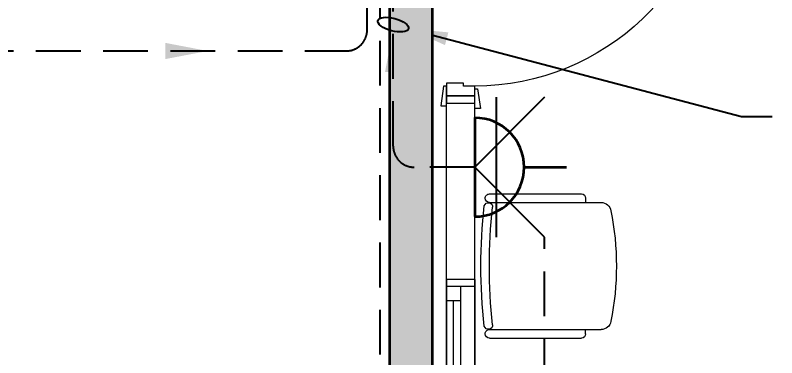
# Model space of a CAD drawing. Header units: inches. Extents: x -12418 to 57169, y -29325 to 19878.
# Drawn here: x 18071 to 20767, y -8429 to -7217 of the extents above; entities that cross this region are included whole.
import ezdxf
from ezdxf import colors
from ezdxf.entities.mleader import LeaderData, LeaderLine
from ezdxf.enums import TextEntityAlignment as Align
from ezdxf.math import Vec2, Vec3

# ---------------------------------------------------------------- set-up
doc = ezdxf.new("R2010")
doc.units = ezdxf.units.IN
doc.header["$LTSCALE"] = 25
doc.header["$MEASUREMENT"] = 0
doc.linetypes.add('DASHDOT', pattern=[25.4, 12.7, -6.35, 0, -6.35])
doc.linetypes.add('HIDDEN', pattern=[9.525, 6.35, -3.175])
doc.layers.get('0').update_dxf_attribs({"color": 8})
doc.layers.get('Defpoints').update_dxf_attribs({"color": 8})
for name, color, linetype, lineweight in [('00-Ground Floor$0$Aluminum', 251, 'Continuous', 5), ('00-Ground Floor$0$LOADING', 253, 'Continuous', 5), ('00-Ground Floor$0$Walls', 251, 'Continuous', 5), ('00-Ground Floor$0$Wooden Joinery', 251, 'Continuous', 5), ('E-LITE-CIRC', 6, 'Continuous', 25), ('E-LITE-CLNG-CNDT', 6, 'DASHDOT', 35), ('E-LITE-EXIT-NUMB', 6, 'Continuous', 25), ('E-POWR-FLOR-CNDT', 6, 'HIDDEN', 25), ('E-POWR-FLOR-CNDT @ 100', 6, 'HIDDEN', 25), ('E-POWR-WALL @ 100', 4, 'Continuous', 35), ('T-CABL-TRAY', 251, 'Continuous', 35)]:
    doc.layers.add(name, color=color, linetype=linetype, lineweight=lineweight)
doc.styles.add('DC_Simplex', font='SIMPLEX.shx', dxfattribs={"width": 0.7})

# ---------------------------------------------------------------- blocks, each defined once
blk = doc.blocks.new('00-Ground Floor$0$A$C72370EFE')
at = {"layer": '00-Ground Floor$0$Wooden Joinery'}
for p, q in [((-0.01, -0.04), (-0.02, -0.04)), ((-0.01, -0.03), (-0.01, -0.07)), ((0, -0.03), (-0.01, -0.03)), ((0.04, -0.03), (0.05, -0.03)), ((0.05, -0.03), (0.05, -0.07)), ((0.05, -0.04), (0.06, -0.04)), ((-0.05, -0.07), (-0.05, -0.16)), ((-0.03, -0.07), (-0.03, -0.16)), ((-0.01, -0.06), (-0.02, -0.06)), ((0, -0.07), (-0.01, -0.07)), ((0.04, -0.07), (0.05, -0.07)), ((0.05, -0.06), (0.06, -0.06)), ((0.07, -0.07), (0.07, -0.16)), ((0.09, -0.07), (0.09, -0.16)), ((-0.01, -0.17), (-0.02, -0.17)), ((-0.01, -0.17), (-0.01, -0.19)), ((0.05, -0.17), (0.06, -0.17)), ((0.05, -0.17), (0.05, -0.19)), ((-0.01, -0.19), (-0.02, -0.19)), ((0.05, -0.19), (0.06, -0.19))]:
    blk.add_line(p, q, dxfattribs=at)
for centre, radius, start, end in [((-0.02, -0.07), 0.03, 90, 180), ((0.06, -0.07), 0.03, 0, 90), ((-0.02, -0.07), 0.01, 90, 180), ((0.06, -0.07), 0.01, 0, 90), ((-0.02, -0.16), 0.03, 180, 270), ((-0.02, -0.16), 0.01, 180, 270), ((0.06, -0.16), 0.01, 270, 0), ((0.06, -0.16), 0.03, 270, 0)]:
    blk.add_arc(centre, radius, start, end, dxfattribs=at)
blk = doc.blocks.new('00-Ground Floor$0$A$C5DAD61B4')
at = {"layer": '00-Ground Floor$0$Wooden Joinery'}
for points in [[(80, 959.1), (80, 969.1), (10, 979.1), (10, 959.1)], [(940, 959.1), (940, 969.1), (1010, 979.1), (1010, 959.1)], [(70, 859.1), (70, 849.1), (0, 839.1), (0, 859.1)], [(120, 859.1), (120, 0), (80, 0), (80, 859.1)], [(950, 859.1), (950, 849.1), (1020, 839.1), (1020, 859.1)]]:
    blk.add_lwpolyline(points, close=True, dxfattribs=at)
for points in [[(45, 859.1), (45, 959.1), (20, 959.1), (20, 859.1), (45, 859.1)], [(45, 859.1), (80, 859.1), (80, 899.1), (90, 899.1), (90, 959.1), (45, 959.1), (45, 859.1)], [(975, 859.1), (940, 859.1), (940, 899.1), (930, 899.1), (930, 959.1), (975, 959.1), (975, 859.1)], [(975, 859.1), (975, 959.1), (1000, 959.1), (1000, 859.1), (975, 859.1)]]:
    blk.add_lwpolyline(points, dxfattribs=at)
blk.add_arc((80, 859.1), 860, 272.666, 0, dxfattribs=at)
at = {"layer": '00-Ground Floor$0$Wooden Joinery', "xscale": 999.9999999998854, "yscale": 999.9999999998854, "zscale": 999.9999999998854, "rotation": 180}
blk.add_blockref('00-Ground Floor$0$A$C72370EFE', (120, 0), dxfattribs=at)
blk = doc.blocks.new('00-Ground Floor$0$GF21016-P')
at = {"layer": '00-Ground Floor$0$LOADING', "extrusion": (-1.24384e-09, -1.20261e-09, -1)}
for p, q in [((0.0128, 0.0179), (0.0128, 0.4136)), ((0.4628, 0.0179), (0.4628, 0.4136)), ((-0.0022, 0.3585), (0.0128, 0.3585)), ((0.4778, 0.3585), (0.4628, 0.3585)), ((-0.0172, 0.0179), (-0.0172, 0.3435)), ((0.4928, 0.0179), (0.4928, 0.3435)), ((0.4778, 0.0029), (0.4778, 0.0029))]:
    blk.add_line(p, q, dxfattribs=at)
for centre, radius, start, end in [((-0.2378, -0.5362), 1.0036, 78.7568, 101.2432), ((-0.0478, 0.4136), 0.035, 0, 80.6557), ((-0.4278, 0.4136), 0.035, 99.3443, 180), ((0.0022, 0.3435), 0.015, 0, 90), ((-0.4778, 0.3435), 0.015, 90, 180), ((-0.0284, 0.0145), 0.015, 284.3864, 95.5209), ((-0.2378, 1.8928), 1.8749, 263.6341, 276.3659), ((-0.4471, 0.0145), 0.015, 84.4791, 255.6136), ((0.0022, 0.0179), 0.015, 270, 0), ((0.0022, 0.0179), 0.015, 180, 270), ((-0.2378, 1.8734), 1.8855, 263.5119, 276.4881), ((-0.4778, 0.0179), 0.015, 270, 0), ((-0.4778, 0.0179), 0.015, 180, 270)]:
    blk.add_arc(centre, radius, start, end, dxfattribs=at)
blk = doc.blocks.new('00-Ground Floor$0$A$C37be4daf')
at = {"layer": '00-Ground Floor$0$Aluminum'}
for p, q in [((1416, 598.2), (216, 598.2)), ((241, 498.2), (241, 598.2)), ((291, 548.2), (291, 598.2)), ((1341, 548.2), (1341, 598.2)), ((1391, 498.2), (1391, 598.2)), ((291, 573.2), (1341, 573.2)), ((1391, 548.2), (241, 548.2)), ((1416, 498.2), (216, 498.2))]:
    blk.add_line(p, q, dxfattribs=at)
at = {"layer": '00-Ground Floor$0$Walls'}
for p, q in [((216, 498.2), (216, 598.2)), ((1416, 498.2), (1416, 598.2))]:
    blk.add_line(p, q, dxfattribs=at)
blk = doc.blocks.new('00-Ground Floor')
at = {"layer": '00-Ground Floor$0$Walls'}
for p, q in [((19597.7, -7527.4, 0), (19697.7, -7527.4, 0)), ((19597.7, -10157.4, 0), (19597.7, -7537.4, 0)), ((19697.7, -9957.4, 0), (19697.7, -7547.4, 0))]:
    blk.add_line(p, q, dxfattribs=at)
at = {"rotation": 90}
blk.add_blockref('00-Ground Floor$0$A$C37be4daf', (20196, -9568.4, 0), dxfattribs=at)
at = {"layer": '00-Ground Floor$0$LOADING', "color": 1, "extrusion": (-1.86519e-05, -4.75185e-05, 1), "xscale": 1000.000000000001, "yscale": 1000.000000000001, "zscale": -1000.000000000001, "rotation": 269.9999749024568}
blk.add_blockref('00-Ground Floor$0$GF21016-P', (19731.7, -7866.7, 0), dxfattribs=at)
at = {"layer": '00-Ground Floor$0$Wooden Joinery', "xscale": -1, "rotation": 90}
blk.add_blockref('00-Ground Floor$0$A$C5DAD61B4', (20556.8, -6527.4, 0), dxfattribs=at)
blk = doc.blocks.new('*U30')
blk.add_line((0, 1.75), (0, 3.25))
blk.add_lwpolyline([(1.75, 0, 1), (-1.75, 0)], format="xyb", close=True)
at = {"layer": 'Defpoints'}
for p, q in [((-2.475, 2.475), (0, 0)), ((2.475, 2.475), (0, 0)), ((-2.475, 0.758), (2.475, 0.758))]:
    blk.add_line(p, q, dxfattribs=at)
at = {"layer": 'E-LITE-EXIT-NUMB', "style": 'DC_Simplex', "width": 0.7, "flags": 8}
blk.add_attdef('TYPE', text='', height=2, rotation=360, dxfattribs=at).set_placement((-2.682, 5.238), align=Align.RIGHT)
blk.add_attdef('CIRCUIT', (2.682, 5.238), '', height=2, rotation=360, dxfattribs=at)
blk = doc.blocks.new('*U29')
blk.add_hatch(color=256).paths.add_polyline_path([(-0.287, 0), (0, -1.5), (0.287, 0)])
blk = doc.blocks.new('ARR0W')
at = {"color": 45}
blk.add_ellipse((0, 0), major_axis=(0.4, 0), ratio=0.4, dxfattribs=at)
at = {"color": 45, "ltscale": 0.5}
blk.add_solid([(-1.4, 0.167), (-0.4, 0), (-1.4, -0.167)], dxfattribs=at)
blk = doc.blocks.new('*U27')
blk.add_hatch(color=256).paths.add_polyline_path([(0, 0.287), (-1.5, 0), (0, -0.287)])
blk = doc.blocks.new('*U82')
at = {"lineweight": 0}
h = blk.add_hatch(dxfattribs=at)
h.set_pattern_fill('HEX', color=253, scale=8, angle=180, style=0)
h.set_pattern_definition([(180, (-23193.732, -3e-10), (6e-13, -43.99409), [25.4, -50.8]), (300, (-23193.732, -3e-10), (38.1, 21.997045), [25.4, -50.8]), (240, (-23219.132, -3e-10), (38.1, -21.997045), [25.4, -50.8])])
h.paths.add_polyline_path([(-9746.9, 150), (-9746.9, 0), (0, 0), (0, 150)])
at = {"color": 0}
for p, q in [((0, 150), (-9746.9, 150)), ((0, 0), (-9746.9, 0))]:
    blk.add_line(p, q, dxfattribs=at)
blk = doc.blocks.new('A$C767e6835')
at = {"layer": 'T-CABL-TRAY', "linetype": 'Continuous', "rotation": 270}
blk.add_blockref('*U82', (-701.8, -8146.9), dxfattribs=at)

msp = doc.modelspace()

# ---------------------------------------------------------------- linework, layer by layer
at = {"layer": 'E-POWR-FLOR-CNDT', "elevation": 0}
for points in [[(16715.6, -7343.2), (19242.2, -7343.2, 0.414214), (19317.2, -7268.2), (19317.2, -3353.9, -0.342218), (19373.5, -3281.3), (19849.5, -3204.6)], [(19697.7, -11350.7), (19438, -11350.7, -0.414214), (19363, -11275.7), (19363, -3358, -0.360948), (19424.2, -3284.3), (19849.5, -3204.6)], [(19697.7, -7754.6), (19483.9, -7754.6, -0.414214), (19408.9, -7679.6), (19408.9, -3356.8, -0.355654), (19468.7, -3283.4), (19849.5, -3204.6)]]:
    msp.add_lwpolyline(points, format="xyb", dxfattribs=at)
msp.add_lwpolyline([(19821.5, -8882.1), (19945.2, -8758.3), (19945.2, -8002), (19822.7, -7879.5)], dxfattribs=at)

# ---------------------------------------------------------------- block references
at = {"layer": 'E-LITE-CLNG-CNDT'}
msp.add_blockref('00-Ground Floor', (0, 0), dxfattribs=at)
at = {"layer": 'E-POWR-FLOR-CNDT'}
msp.add_blockref('A$C767e6835', (20099.5, -2847.4, 0.4), dxfattribs=at)
at = {"layer": 'E-POWR-FLOR-CNDT @ 100', "xscale": 100, "yscale": 100, "zscale": 100, "rotation": 180}
for name, p in [('*U29', (19408.9, -7418, 0)), ('*U27', (18602.7, -7343.2, 0))]:
    msp.add_blockref(name, p, dxfattribs=at)
at = {"layer": 'E-POWR-WALL @ 100', "xscale": 100, "yscale": 100, "zscale": 100, "rotation": 270}
msp.add_blockref('*U30', (19697.7, -7754.6, 0), dxfattribs=at)

# ---------------------------------------------------------------- leaders
at = {"layer": 'E-LITE-CIRC'}
ml = msp.add_multileader_mtext('Standard', dxfattribs=at)
ml.set_content('{\\Fdc_el_romans|c0;\\W0.8;TO\\Fromans|c0; \\Fsimplex|c0;LP-GF/S14}', color=256, style='DC_Simplex')
ml.set_leader_properties()
ml.set_arrow_properties(name='ARR0W')
ml.build(insert=Vec2(0, 0))
ml.multileader.update_dxf_attribs({"dogleg_length": 200, "arrow_head_size": 140, "scale": 100})
ctx = ml.context
ctx.base_point, ctx.scale, ctx.char_height, ctx.arrow_head_size, ctx.landing_gap_size, ctx.plane_origin, ctx.plane_x_axis, ctx.plane_y_axis = Vec3(20750.3, -7574.7, 0), 100, 200, 140, 140, Vec3(38003.2, -13682.4, 0), Vec3(1, 0.000001, 0), Vec3(-0.000001, 1, 0)
notes = []
notes.append((ctx, [(0, (1, 1, 0), (20641.5, -7574.7, 0), (1, 0.000001, 0), 108.8, [(0, [(19408.9, -7249.9, 0)], 0, [])])]))
ctx.mtext.insert, ctx.mtext.text_direction, ctx.mtext.rotation, ctx.mtext.flow_direction = Vec3(20890.3, -7441.4, 0), Vec3(1, 0.000001, 0), 0.000001, 5
for ctx, leaders in notes:
    for number, flags, end, landing, length, lines in leaders:
        leader = LeaderData()
        leader.index, (leader.has_last_leader_line, leader.has_dogleg_vector, leader.attachment_direction) = number, flags
        leader.last_leader_point, leader.dogleg_vector, leader.dogleg_length = Vec3(end), Vec3(landing), length
        for number, points, colour, breaks in lines:
            line = LeaderLine()
            line.index, line.vertices, line.color, line.breaks = number, Vec3.list(points), colors.encode_raw_color(colour), breaks
            leader.lines.append(line)
        ctx.leaders.append(leader)

doc.saveas('drawing.dxf')
